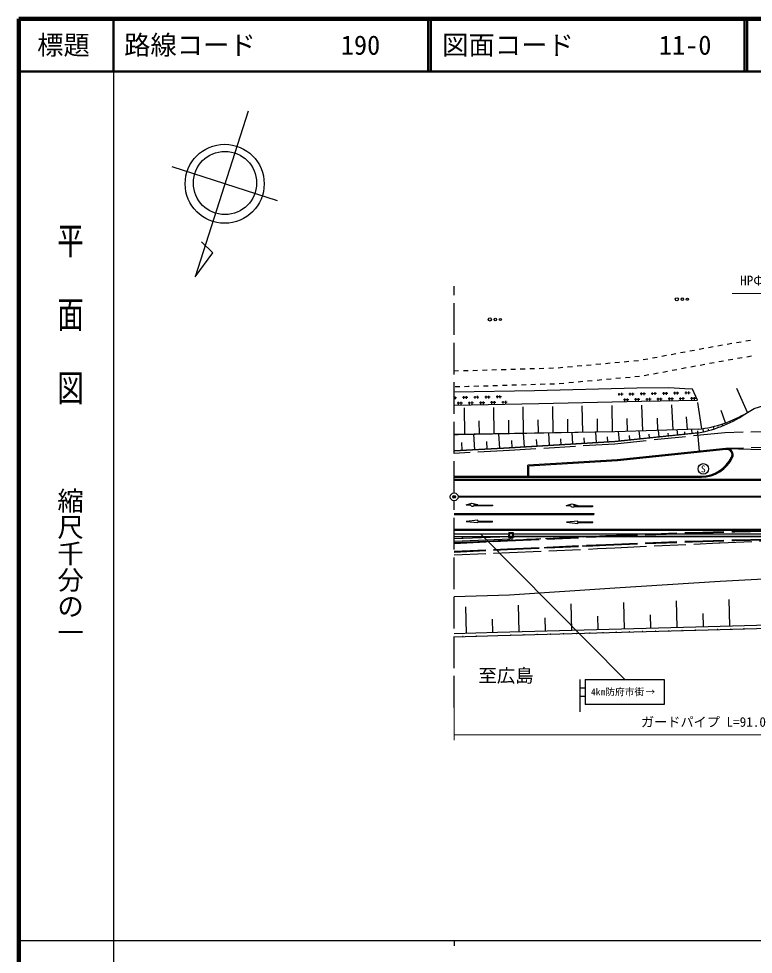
# Model space of a CAD drawing. Units: millimetres, scale not verified. Extents: x 40000 to 680000, y 20000 to 380000.
# Drawn here: x 40000 to 179440, y 202409 to 380000 of the extents above; entities that cross this region are included whole.
import ezdxf
from ezdxf.enums import TextEntityAlignment as Align

# ---------------------------------------------------------------- set-up
doc = ezdxf.new("R2010")
doc.units = ezdxf.units.MM
doc.header["$LTSCALE"] = 1000
doc.header["$PDMODE"] = 32
doc.header["$PDSIZE"] = 500
doc.linetypes.add('CHAIN', pattern=[18.5, 12, -1.5, 3.5, -1.5])
doc.linetypes.add('DASHED', pattern=[7.5, 6, -1.5])
for name, color, linetype, lineweight in [('M-BGD', 7, 'Continuous', 25), ('M-BGD-EXST', 7, 'Continuous', 25), ('M-BMK', 2, 'CHAIN', 13), ('M-BMK-OTRS', 5, 'Continuous', 25), ('M-BMK-SRVR', 3, 'Continuous', 25), ('M-STR-HTXT', 7, 'Continuous', 13), ('M-STR-STRC', 7, 'Continuous', 25), ('M-TTL', 2, 'Continuous', 140), ('M-TTL-BAND', 7, 'Continuous', 25), ('M-TTL-LINE', 7, 'Continuous', 50)]:
    doc.layers.add(name, color=color, linetype=linetype, lineweight=lineweight)
for name, color, linetype in [('M-BMK-HTXT', 7, 'Continuous'), ('M-OTRS', 6, 'Continuous'), ('M-TTL-TXT', 7, 'Continuous')]:
    doc.layers.add(name, color=color, linetype=linetype)
doc.styles.add('@ＭＳ ゴシック', font='')
doc.styles.add('ＭＳ ゴシック', font='')
doc.styles.get('@ＭＳ ゴシック').set_extended_font_data('@MS Gothic')
doc.styles.get('ＭＳ ゴシック').set_extended_font_data('MS Gothic')

msp = doc.modelspace()

# ---------------------------------------------------------------- linework, layer by layer
at = {"layer": 'M-BGD', "linetype": 'DASHED'}
for p, q in [((122658, 289994), (122658, 329244)), ((174040, 301417), (153179, 299266)), ((192488, 301862), (174040, 301417)), ((153158, 299264), (133158, 298043)), ((192560, 298862), (174383, 298425)), ((133158, 298043), (122658, 297479)), ((122658, 249244), (122658, 288494)), ((151448, 281874), (167856, 282504)), ((167856, 282504), (175952, 282756)), ((167864, 282354), (175960, 282607)), ((175952, 282756), (186750, 282962)), ((175952, 282606), (186750, 282812)), ((122658, 280562), (132788, 281019)), ((122658, 280412), (132788, 280869)), ((132788, 281019), (151448, 281874)), ((132788, 280869), (151448, 281724)), ((151448, 281724), (167856, 282354)), ((151449, 280224), (167857, 280854)), ((151462, 280074), (167870, 280704)), ((167857, 280854), (175953, 281106)), ((167870, 280704), (175966, 280956)), ((175953, 281106), (186751, 281312)), ((175966, 280956), (186764, 281162)), ((122658, 278912), (132789, 279369)), ((122658, 278761), (132802, 279219)), ((132789, 279369), (151449, 280224)), ((132802, 279219), (151462, 280074))]:
    msp.add_line(p, q, dxfattribs=at)
at = {"layer": 'M-BGD'}
for p, q in [((172682, 317934), (173311, 318052)), ((173311, 318052), (173568, 318096)), ((174455, 318246), (175343, 318396)), ((176230, 318546), (177117, 318696)), ((178005, 318846), (178892, 318996)), ((162067, 315946), (162952, 316112)), ((163836, 316277), (164721, 316443)), ((165605, 316609), (166490, 316774)), ((167375, 316940), (168259, 317106)), ((169144, 317272), (170028, 317437)), ((170913, 317603), (171798, 317769)), ((149574, 314408), (150470, 314490)), ((151366, 314572), (152262, 314654)), ((153159, 314736), (154055, 314818)), ((154951, 314900), (155847, 314981)), ((156744, 315063), (157640, 315145)), ((158528, 315283), (159413, 315449)), ((160298, 315614), (161182, 315780)), ((169354, 314259), (170239, 314424)), ((171123, 314590), (172008, 314756)), ((172893, 314922), (173777, 315087)), ((174664, 315238), (175552, 315388)), ((176439, 315538), (177327, 315688)), ((178214, 315839), (179101, 315989)), ((122658, 313184), (123512, 313196)), ((124412, 313210), (125309, 313223)), ((125309, 313223), (125312, 313223)), ((126212, 313250), (127111, 313277)), ((128011, 313305), (128910, 313332)), ((129810, 313359), (130710, 313386)), ((131609, 313413), (132509, 313440)), ((133408, 313468), (134308, 313495)), ((135208, 313522), (136107, 313549)), ((137007, 313576), (137906, 313603)), ((138806, 313630), (139706, 313658)), ((140605, 313685), (141505, 313712)), ((142403, 313753), (143300, 313835)), ((144196, 313917), (145092, 313999)), ((145988, 314081), (146885, 314163)), ((147781, 314245), (148677, 314327)), ((160508, 312602), (161393, 312767)), ((162277, 312933), (163162, 313099)), ((164046, 313265), (164931, 313430)), ((165816, 313596), (166700, 313762)), ((167585, 313927), (168469, 314093)), ((142611, 310760), (143507, 310842)), ((144404, 310924), (145300, 311006)), ((146196, 311087), (147092, 311169)), ((147989, 311251), (148885, 311333)), ((149781, 311415), (150677, 311497)), ((151574, 311579), (152470, 311660)), ((153366, 311742), (154262, 311824)), ((155159, 311906), (156055, 311988)), ((156951, 312070), (157848, 312152)), ((158739, 312270), (159623, 312436)), ((122820, 310186), (123720, 310199)), ((124620, 310212), (125377, 310224)), ((125377, 310224), (125520, 310228)), ((126419, 310255), (127319, 310282)), ((128219, 310310), (129118, 310337)), ((130018, 310364), (130917, 310391)), ((131817, 310418), (132716, 310445)), ((133616, 310472), (134516, 310500)), ((135415, 310527), (136315, 310554)), ((137214, 310581), (138114, 310608)), ((139014, 310635), (139913, 310662)), ((140813, 310690), (141712, 310717)), ((153629, 309751), (153603, 309751)), ((158208, 308533), (158198, 309033)), ((158708, 308544), (158698, 309044)), ((160329, 308577), (160319, 309077)), ((160829, 308587), (160819, 309087)), ((162450, 308620), (162439, 309120)), ((162950, 308630), (162939, 309130)), ((164571, 308663), (164560, 309163)), ((165070, 308673), (165060, 309173)), ((165609, 309745), (165608, 309791)), ((166109, 309755), (166109, 309765)), ((166691, 308706), (166681, 309206)), ((167191, 308716), (167181, 309216)), ((178356, 305262), (176292, 309816)), ((123132, 308061), (122658, 308051)), ((122887, 307806), (122877, 308306)), ((123469, 306757), (123459, 307257)), ((123969, 306767), (123959, 307267)), ((125253, 308105), (124253, 308084)), ((124508, 307839), (124498, 308339)), ((125008, 307850), (124997, 308349)), ((125590, 306801), (125580, 307301)), ((126090, 306811), (126080, 307311)), ((127373, 308148), (126374, 308128)), ((126629, 307883), (126618, 308383)), ((127129, 307893), (127118, 308393)), ((127711, 306844), (127701, 307344)), ((128211, 306855), (128201, 307355)), ((129494, 308192), (128495, 308171)), ((128750, 307927), (128739, 308427)), ((129249, 307937), (129239, 308437)), ((129832, 306888), (129822, 307388)), ((130332, 306898), (130321, 307398)), ((131615, 308236), (130615, 308215)), ((130870, 307970), (130860, 308470)), ((131370, 307981), (131360, 308481)), ((131953, 306932), (131942, 307432)), ((132453, 306942), (132442, 307442)), ((154711, 308712), (153760, 308693)), ((153966, 308447), (153956, 308947)), ((154466, 308457), (154456, 308957)), ((155793, 307673), (154793, 307653)), ((155048, 307408), (155038, 307908)), ((155548, 307418), (155538, 307918)), ((156832, 308755), (155832, 308735)), ((156087, 308490), (156077, 308990)), ((156587, 308500), (156577, 309000)), ((157914, 307717), (156914, 307696)), ((157169, 307451), (157159, 307951)), ((157669, 307462), (157659, 307962)), ((158953, 308799), (157953, 308778)), ((160035, 307760), (159035, 307739)), ((159290, 307495), (159280, 307994)), ((159790, 307505), (159780, 308005)), ((161074, 308842), (160074, 308821)), ((162156, 307803), (161156, 307783)), ((161411, 307538), (161401, 308038)), ((161911, 307548), (161901, 308048)), ((163194, 308885), (162195, 308865)), ((164276, 307846), (163277, 307826)), ((163532, 307581), (163522, 308081)), ((164032, 307591), (164021, 308091)), ((165315, 308928), (164316, 308908)), ((166397, 307889), (165398, 307869)), ((165653, 307624), (165642, 308124)), ((166152, 307634), (166142, 308134)), ((167436, 308971), (166436, 308951)), ((168518, 307932), (167518, 307912)), ((167773, 307667), (167763, 308167)), ((168273, 307677), (168263, 308177)), ((124214, 307022), (123214, 307002)), ((124679, 301115), (124590, 306114)), ((126335, 307066), (125335, 307045)), ((128456, 307110), (127456, 307089)), ((130577, 307154), (129577, 307133)), ((130254, 301217), (130171, 306216)), ((132697, 307197), (131698, 307177)), ((135841, 301319), (135764, 306318)), ((141441, 301422), (141370, 306421)), ((147054, 301524), (146989, 306524)), ((152714, 301595), (152621, 306594)), ((158450, 301760), (158301, 306630)), ((164221, 301935), (163981, 306707)), ((169670, 302168), (168943, 307134)), ((174168, 303283), (173335, 305638)), ((133047, 301268), (133007, 303768)), ((138641, 301370), (138604, 303870)), ((144248, 301473), (144214, 303973)), ((149884, 301576), (149853, 304076)), ((155583, 301673), (155523, 304113)), ((161337, 301848), (161252, 304150)), ((166944, 302018), (166731, 304412)), ((175692, 303786), (175745, 303684)), ((176288, 304159), (176367, 304019)), ((176842, 304292), (176807, 304354)), ((177208, 304618), (177255, 304541)), ((127466, 301166), (127423, 303665)), ((168990, 302080), (153158, 301600)), ((164929, 301957), (165029, 300991)), ((167703, 302041), (167782, 301275)), ((169829, 302191), (169962, 301586)), ((170881, 302116), (170958, 301828)), ((171794, 302576), (171939, 302112)), ((172709, 302612), (172786, 302395)), ((173483, 303051), (173619, 302710)), ((174304, 303181), (174373, 303026)), ((175002, 303598), (175113, 303367)), ((153158, 301600), (122658, 301074)), ((126349, 301136), (126507, 298187)), ((131105, 301218), (131254, 298441)), ((135775, 301299), (135933, 298713)), ((140565, 301382), (140710, 299005)), ((142841, 300280), (142911, 299139)), ((144979, 301458), (145112, 299274)), ((147286, 300454), (147349, 299410)), ((149466, 301536), (149587, 299547)), ((151716, 300639), (151775, 299681)), ((169060, 301406), (153127, 299763)), ((153815, 301620), (153997, 299853)), ((155853, 300866), (155937, 300053)), ((157724, 301738), (157877, 300253)), ((159630, 301117), (159700, 300441)), ((161397, 301850), (161522, 300629)), ((163219, 301357), (163275, 300810)), ((166361, 301566), (166405, 301133)), ((168819, 301773), (168859, 301386)), ((133158, 298543), (122658, 297981)), ((124053, 299578), (124135, 298060)), ((128804, 299746), (128880, 298314)), ((153127, 299763), (133127, 298542)), ((133517, 299918), (133599, 298571)), ((138246, 300100), (138321, 298859)), ((174231, 298421), (153619, 296295)), ((174383, 298425), (174231, 298421)), ((174251, 298222), (153636, 296096)), ((174349, 298211), (174169, 298209)), ((174387, 298225), (174243, 298221)), ((153619, 296295), (136658, 295257)), ((136658, 293194), (136658, 295257)), ((153636, 296096), (136858, 295069)), ((136858, 293194), (136858, 295069)), ((122658, 293194), (136858, 293194)), ((136858, 293194), (169593, 293194)), ((122658, 292994), (136658, 292994)), ((130777, 292370), (130735, 292369)), ((136658, 292994), (169593, 292994)), ((166957, 282470), (167856, 282504)), ((122658, 282244), (126663, 282244)), ((122658, 281744), (133006, 281744)), ((122658, 281322), (133006, 281744)), ((122658, 280821), (133301, 281256)), ((122658, 280521), (133599, 280968)), ((124269, 281388), (124269, 281744)), ((126663, 282244), (133158, 282244)), ((127049, 281501), (127049, 281744)), ((127393, 280771), (128292, 280813)), ((129668, 281608), (129668, 281744)), ((130990, 280936), (131889, 280977)), ((132788, 281019), (133687, 281060)), ((133158, 282244), (133159, 282244)), ((133304, 281695), (133301, 281256)), ((133604, 281693), (133599, 280968)), ((133754, 281744), (183158, 281744)), ((133757, 282244), (164398, 282244)), ((136384, 281184), (137283, 281225)), ((138182, 281266), (139081, 281307)), ((139980, 281348), (140879, 281390)), ((143576, 281513), (144475, 281555)), ((147173, 281678), (148072, 281719)), ((150769, 281843), (151448, 281874)), ((151448, 281874), (151668, 281883)), ((152567, 281917), (153467, 281952)), ((156165, 282055), (157064, 282090)), ((159762, 282193), (160661, 282228)), ((163359, 282332), (164259, 282366)), ((176626, 280971), (175726, 280948)), ((128067, 279000), (127168, 278959)), ((131663, 279165), (130764, 279124)), ((133461, 279248), (132562, 279206)), ((137058, 279413), (136158, 279371)), ((140654, 279577), (139755, 279536)), ((144250, 279742), (143351, 279701)), ((147846, 279907), (146947, 279866)), ((125013, 263371), (124866, 268369)), ((135009, 263662), (134865, 268660)), ((145005, 263937), (144863, 268935)), ((155001, 264212), (154862, 269211)), ((164997, 264488), (164860, 269486)), ((174994, 264761), (174862, 269759)), ((150003, 264075), (149933, 266574)), ((159999, 264350), (159930, 266849)), ((169995, 264625), (169927, 267124)), ((130011, 263522), (129938, 266021)), ((140007, 263800), (139936, 266299))]:
    msp.add_line(p, q, dxfattribs=at)
for points in [[(178355, 305265), (179590, 305981), (182820, 307040), (190575, 308580), (196071, 310102), (200640, 310954), (215001, 313917), (220009, 316218)], [(167888, 309677), (166420, 309753), (163429, 309904), (157350, 309880), (137908, 309355), (122658, 309119)], [(122658, 306639), (138715, 306970), (158234, 307372), (168877, 307588), (167888, 309677)], [(122658, 301080), (123418, 301094), (149463, 301571)], [(164398, 282244), (183158, 282244), (205159, 284444)], [(183158, 281744), (133903, 281744), (133902, 281542), (133603, 281543), (133599, 280968), (122658, 280521)], [(122658, 270346), (133158, 270614), (153158, 271943), (173158, 273244), (193158, 274284), (207994, 275784), (213152, 275963), (238024, 277288), (238020, 278416), (252833, 278635), (272196, 279043), (296588, 279763), (296686, 280456)], [(296703, 265927), (246899, 265310), (198912, 264634), (186945, 264386), (170905, 263952), (130934, 262852), (128963, 262814), (122658, 262621)], [(122658, 263312), (130915, 263552), (170885, 264652), (186928, 265086), (198899, 265334), (215483, 265568)]]:
    msp.add_lwpolyline(points, dxfattribs=at)
for points in [[(133004, 281547), (133902, 281542), (133908, 282439), (133010, 282445)], [(133155, 281696), (133753, 281692), (133757, 282290), (133159, 282294)]]:
    msp.add_lwpolyline(points, close=True, dxfattribs=at)
at = {"layer": 'M-BGD', "linetype": 'DASHED'}
msp.add_lwpolyline([(122658, 278259), (130161, 278528), (133158, 278662), (149837, 279405), (153158, 279563), (172878, 280500), (173158, 280512), (183559, 280962)], dxfattribs=at)
at = {"layer": 'M-BGD'}
for centre, radius, start, end in [((166338, 325239), 23310, 276.53415, 301.03307), ((164932, 324476), 23436, 280.14499, 304.94257), ((174412, 297225), 1200, 334.62665, 91.37912), ((169619, 299498), 6504, 269.77336, 334.62665), ((169619, 299498), 6304, 269.77336, 334.62665), ((174412, 297225), 1000, 334.62665, 91.37912), ((133426, 262921), 75, 1.57675, 181.57675), ((133426, 262921), 60, 1.57675, 181.57675), ((133426, 262921), 50, 1.57675, 181.57675), ((133426, 262921), 50, 1.57675, 181.57675), ((133426, 262921), 50, 1.57675, 181.57675), ((133426, 262921), 50, 1.57675, 181.57675), ((135925, 262989), 75, 1.57675, 181.57675), ((135925, 262989), 60, 1.57675, 181.57675), ((135925, 262989), 50, 1.57675, 181.57675), ((135925, 262989), 50, 1.57675, 181.57675), ((135925, 262989), 50, 1.57675, 181.57675), ((135925, 262989), 50, 1.57675, 181.57675), ((138424, 263058), 75, 1.57675, 181.57675), ((138424, 263058), 60, 1.57675, 181.57675), ((138424, 263058), 50, 1.57675, 181.57675), ((138424, 263058), 50, 1.57675, 181.57675), ((138424, 263058), 50, 1.57675, 181.57675), ((138424, 263058), 50, 1.57675, 181.57675), ((140923, 263127), 75, 1.57675, 181.57675), ((140923, 263127), 60, 1.57675, 181.57675), ((140923, 263127), 50, 1.57675, 181.57675), ((140923, 263127), 50, 1.57675, 181.57675), ((140923, 263127), 50, 1.57675, 181.57675), ((140923, 263127), 50, 1.57675, 181.57675), ((143422, 263196), 75, 1.57675, 181.57675), ((143422, 263196), 60, 1.57675, 181.57675), ((143422, 263196), 50, 1.57675, 181.57675), ((143422, 263196), 50, 1.57675, 181.57675), ((143422, 263196), 50, 1.57675, 181.57675), ((143422, 263196), 50, 1.57675, 181.57675), ((145921, 263264), 75, 1.57675, 181.57675), ((145921, 263264), 60, 1.57675, 181.57675), ((145921, 263264), 50, 1.57675, 181.57675), ((145921, 263264), 50, 1.57675, 181.57675), ((145921, 263264), 50, 1.57675, 181.57675), ((145921, 263264), 50, 1.57675, 181.57675), ((148420, 263333), 75, 1.57675, 181.57675), ((148420, 263333), 60, 1.57675, 181.57675), ((148420, 263333), 50, 1.57675, 181.57675), ((148420, 263333), 50, 1.57675, 181.57675), ((148420, 263333), 50, 1.57675, 181.57675), ((148420, 263333), 50, 1.57675, 181.57675), ((150919, 263402), 75, 1.57675, 181.57675), ((150919, 263402), 60, 1.57675, 181.57675), ((150919, 263402), 50, 1.57675, 181.57675), ((150919, 263402), 50, 1.57675, 181.57675), ((150919, 263402), 50, 1.57675, 181.57675), ((150919, 263402), 50, 1.57675, 181.57675), ((153418, 263471), 75, 1.57675, 181.57675), ((153418, 263471), 60, 1.57675, 181.57675), ((153418, 263471), 50, 1.57675, 181.57675), ((153418, 263471), 50, 1.57675, 181.57675), ((153418, 263471), 50, 1.57675, 181.57675), ((153418, 263471), 50, 1.57675, 181.57675), ((155918, 263540), 75, 1.57675, 181.57675), ((155918, 263540), 60, 1.57675, 181.57675), ((155918, 263540), 50, 1.57675, 181.57675), ((155918, 263540), 50, 1.57675, 181.57675), ((155918, 263540), 50, 1.57675, 181.57675), ((155918, 263540), 50, 1.57675, 181.57675), ((158417, 263608), 75, 1.57675, 181.57675), ((158417, 263608), 60, 1.57675, 181.57675), ((158417, 263608), 50, 1.57675, 181.57675), ((158417, 263608), 50, 1.57675, 181.57675), ((158417, 263608), 50, 1.57675, 181.57675), ((158417, 263608), 50, 1.57675, 181.57675), ((160916, 263677), 75, 1.57675, 181.57675), ((160916, 263677), 60, 1.57675, 181.57675), ((160916, 263677), 50, 1.57675, 181.57675), ((160916, 263677), 50, 1.57675, 181.57675), ((160916, 263677), 50, 1.57675, 181.57675), ((160916, 263677), 50, 1.57675, 181.57675), ((163415, 263746), 75, 1.57675, 181.57675), ((163415, 263746), 60, 1.57675, 181.57675), ((163415, 263746), 50, 1.57675, 181.57675), ((163415, 263746), 50, 1.57675, 181.57675), ((163415, 263746), 50, 1.57675, 181.57675), ((163415, 263746), 50, 1.57675, 181.57675), ((165914, 263815), 75, 1.57675, 181.57675), ((165914, 263815), 60, 1.57675, 181.57675), ((165914, 263815), 50, 1.57675, 181.57675), ((165914, 263815), 50, 1.57675, 181.57675), ((165914, 263815), 50, 1.57675, 181.57675), ((165914, 263815), 50, 1.57675, 181.57675), ((168413, 263884), 75, 1.57675, 181.57675), ((168413, 263884), 60, 1.57675, 181.57675), ((168413, 263884), 50, 1.57675, 181.57675), ((168413, 263884), 50, 1.57675, 181.57675), ((168413, 263884), 50, 1.57675, 181.57675), ((168413, 263884), 50, 1.57675, 181.57675), ((172677, 264000), 75, 1.54918, 181.54918), ((172677, 264000), 60, 1.54918, 181.54918), ((172677, 264000), 50, 1.54918, 181.54918), ((172677, 264000), 50, 1.54918, 181.54918), ((172677, 264000), 50, 1.54918, 181.54918), ((172677, 264000), 50, 1.54918, 181.54918), ((175176, 264068), 75, 1.54918, 181.54918), ((175176, 264068), 60, 1.54918, 181.54918), ((175176, 264068), 50, 1.54918, 181.54918), ((175176, 264068), 50, 1.54918, 181.54918), ((175176, 264068), 50, 1.54918, 181.54918), ((175176, 264068), 50, 1.54918, 181.54918), ((177675, 264135), 75, 1.54918, 181.54918), ((177675, 264135), 60, 1.54918, 181.54918), ((177675, 264135), 50, 1.54918, 181.54918), ((177675, 264135), 50, 1.54918, 181.54918), ((177675, 264135), 50, 1.54918, 181.54918), ((177675, 264135), 50, 1.54918, 181.54918), ((124319, 262672), 75, 1.75215, 181.75215), ((124319, 262672), 60, 1.75215, 181.75215), ((124319, 262672), 50, 1.75215, 181.75215), ((124319, 262672), 50, 1.75215, 181.75215), ((124319, 262672), 50, 1.75215, 181.75215), ((124319, 262672), 50, 1.75215, 181.75215), ((126818, 262748), 75, 1.75215, 181.75215), ((126818, 262748), 60, 1.75215, 181.75215), ((126818, 262748), 50, 1.75215, 181.75215), ((126818, 262748), 50, 1.75215, 181.75215), ((126818, 262748), 50, 1.75215, 181.75215), ((126818, 262748), 50, 1.75215, 181.75215)]:
    msp.add_arc(centre, radius, start, end, dxfattribs=at)
at = {"layer": 'M-BGD-EXST'}
for centre, radius in [((164922, 326747), 300), ((165972, 326747), 250), ((166922, 326747), 200), ((129424, 322919), 300), ((130474, 322919), 250), ((131424, 322919), 200), ((169949, 294545), 1000)]:
    msp.add_circle(centre, radius, dxfattribs=at)
at = {"layer": 'M-BMK'}
msp.add_line((123408, 289244), (207994, 289244), dxfattribs=at)
at = {"layer": 'M-BMK-OTRS'}
for p, q in [((168859, 301386), (169164, 297899)), ((122658, 297981), (133158, 298543)), ((169164, 297899), (174383, 298425)), ((174383, 298425), (187249, 298099)), ((122658, 280521), (133599, 280968)), ((133603, 281543), (133599, 280968)), ((133902, 281542), (133603, 281543)), ((133903, 281744), (133902, 281542)), ((183158, 281744), (133903, 281744))]:
    msp.add_line(p, q, dxfattribs=at)
msp.add_lwpolyline([(133158, 298543), (153127, 299763), (168859, 301386)], dxfattribs=at)
at = {"layer": 'M-BMK-SRVR'}
msp.add_circle((122658, 289244), 750, dxfattribs=at)
msp.add_point((122658, 289244), dxfattribs=at)
at = {"layer": 'M-OTRS'}
msp.add_point((122658, 289244), dxfattribs=at)
at = {"layer": 'M-STR-HTXT'}
for p, q in [((195224, 327839), (175410, 327839)), ((122658, 254042), (122658, 243042)), ((122658, 244042), (217300, 244042))]:
    msp.add_line(p, q, dxfattribs=at)
at = {"layer": 'M-STR-STRC'}
for p, q in [((83561, 362463), (73482, 331009)), ((89136, 345451), (69137, 351859)), ((76841, 335574), (74698, 337674)), ((73482, 331009), (76841, 335574)), ((183158, 289319), (123404, 289319)), ((183158, 289169), (123404, 289169)), ((124932, 287730), (126026, 288051)), ((124932, 287730), (125731, 287746)), ((125731, 287746), (125766, 287648)), ((126026, 288051), (127131, 287773)), ((126331, 287757), (127131, 287773)), ((126331, 287757), (126575, 287648)), ((143942, 287569), (145036, 287891)), ((145036, 287891), (146141, 287612)), ((122658, 286069), (149158, 286069)), ((125766, 287648), (125863, 287563)), ((125863, 287563), (126012, 287498)), ((126012, 287498), (126337, 287457)), ((129936, 287527), (126337, 287457)), ((126575, 287648), (127034, 287621)), ((129933, 287677), (127034, 287621)), ((129933, 287677), (129936, 287527)), ((143942, 287569), (144742, 287585)), ((144742, 287585), (144777, 287487)), ((144777, 287487), (144874, 287402)), ((144874, 287402), (145022, 287338)), ((145022, 287338), (145347, 287297)), ((145342, 287597), (146141, 287612)), ((145342, 287597), (145585, 287488)), ((148947, 287366), (145347, 287297)), ((145585, 287488), (146044, 287460)), ((148944, 287516), (146044, 287460)), ((148944, 287516), (148947, 287366)), ((149158, 286069), (149158, 285919)), ((122658, 285919), (149158, 285919)), ((127144, 284808), (124944, 284584)), ((124944, 284584), (127143, 284358)), ((127143, 284358), (127144, 284508)), ((127144, 284658), (127144, 284808)), ((127144, 284658), (129944, 284655)), ((127144, 284508), (129944, 284505)), ((129944, 284505), (129944, 284655)), ((146154, 284647), (143954, 284424)), ((143954, 284424), (146154, 284197)), ((146154, 284497), (146154, 284647)), ((146154, 284497), (148954, 284495)), ((146154, 284197), (146154, 284347)), ((146154, 284347), (148954, 284345)), ((148954, 284345), (148954, 284495)), ((183154, 283069), (122658, 283069)), ((122658, 282919), (183162, 282919)), ((155043, 254590), (127736, 282150)), ((146543, 254590), (146543, 248446)), ((147543, 254590), (162543, 254590)), ((147543, 254590), (147543, 249840)), ((162543, 254590), (162543, 249840)), ((146543, 253007), (147543, 253007)), ((146543, 251423), (147543, 251423)), ((162543, 249840), (147543, 249840))]:
    msp.add_line(p, q, dxfattribs=at)
for points in [[(122658, 292569), (207994, 292569), (208494, 292569), (208994, 292569), (209494, 292569), (209994, 292569), (210495, 292569), (210995, 292569), (211495, 292569), (211995, 292569), (212495, 292569), (212996, 292568), (213496, 292568), (213996, 292568), (214496, 292568), (214997, 292567), (215497, 292567), (216089, 292566)], [(122658, 292419), (207994, 292419), (208494, 292419), (208994, 292419), (209494, 292419), (209994, 292419), (210495, 292419), (210995, 292419), (211495, 292419), (211995, 292419), (212495, 292419), (212995, 292418), (213496, 292418), (213996, 292418), (214496, 292418), (214997, 292417), (215497, 292417), (216089, 292416)]]:
    msp.add_lwpolyline(points, dxfattribs=at)
for centre, radius in [((79096, 348668), 7500), ((79153, 348815), 6000)]:
    msp.add_circle(centre, radius, dxfattribs=at)
at = {"layer": 'M-TTL'}
for p, q in [((40000, 380000), (40000, 20000)), ((680000, 380000), (40000, 380000))]:
    msp.add_line(p, q, dxfattribs=at)
at = {"layer": 'M-TTL-BAND'}
for p, q in [((58000, 370000), (58000, 20000)), ((40000, 205000), (579000, 205000)), ((122658, 205000), (122658, 204000))]:
    msp.add_line(p, q, dxfattribs=at)
at = {"layer": 'M-TTL-LINE'}
for p, q in [((58000, 380000), (58000, 370000)), ((117750, 380000), (117750, 370000)), ((118250, 380000), (118250, 370000)), ((177750, 380000), (177750, 370000)), ((178250, 380000), (178250, 370000)), ((40000, 370000), (680000, 370000))]:
    msp.add_line(p, q, dxfattribs=at)

# ---------------------------------------------------------------- texts
at = {"layer": 'M-BGD-EXST', "style": 'ＭＳ ゴシック'}
msp.add_text('S', height=1320, dxfattribs=at).set_placement((169949, 294545), align=Align.MIDDLE_CENTER)
at = {"layer": 'M-BMK-HTXT', "style": 'ＭＳ ゴシック'}
msp.add_text('至広島', height=2566, dxfattribs=at).set_placement((137756, 253259), align=Align.BOTTOM_RIGHT)
at = {"layer": 'M-STR-HTXT', "style": 'ＭＳ ゴシック'}
msp.add_text('HPΦ600 L=10.0', height=1833, dxfattribs=at).set_placement((193910, 328839), align=Align.BOTTOM_RIGHT)
msp.add_text('ガードパイプ L=91.0', height=1833, dxfattribs=at).set_placement((169979, 245042), align=Align.BOTTOM_CENTER)
at = {"layer": 'M-STR-STRC', "style": 'ＭＳ ゴシック'}
for s, p in [('4km', (149983, 252215)), ('防府市街', (155043, 252215)), ('→', (159906, 252215))]:
    msp.add_text(s, height=1320, dxfattribs=at).set_placement(p, align=Align.MIDDLE_CENTER)
at = {"layer": 'M-TTL-BAND', "style": '@ＭＳ ゴシック', "width": 1.4}
msp.add_text('平  面  図', height=3666, rotation=270, dxfattribs=at).set_placement((49777, 306475), align=Align.MIDDLE_RIGHT)
at = {"layer": 'M-TTL-BAND', "style": '@ＭＳ ゴシック'}
msp.add_text('縮尺千分の一', height=3666, rotation=270, dxfattribs=at).set_placement((49777, 261030), align=Align.MIDDLE_RIGHT)
at = {"layer": 'M-TTL-TXT', "style": 'ＭＳ ゴシック'}
msp.add_text('標題', height=3666, dxfattribs=at).set_placement((48500, 375000), align=Align.MIDDLE_CENTER)
for s, p in [('路線コード', (60000, 375000)), ('190', (101142, 375000)), ('図面コード', (120380, 375000)), ('11-0', (161521, 375000))]:
    msp.add_text(s, height=3666, dxfattribs=at).set_placement(p, align=Align.MIDDLE_LEFT)

doc.saveas('drawing.dxf')
